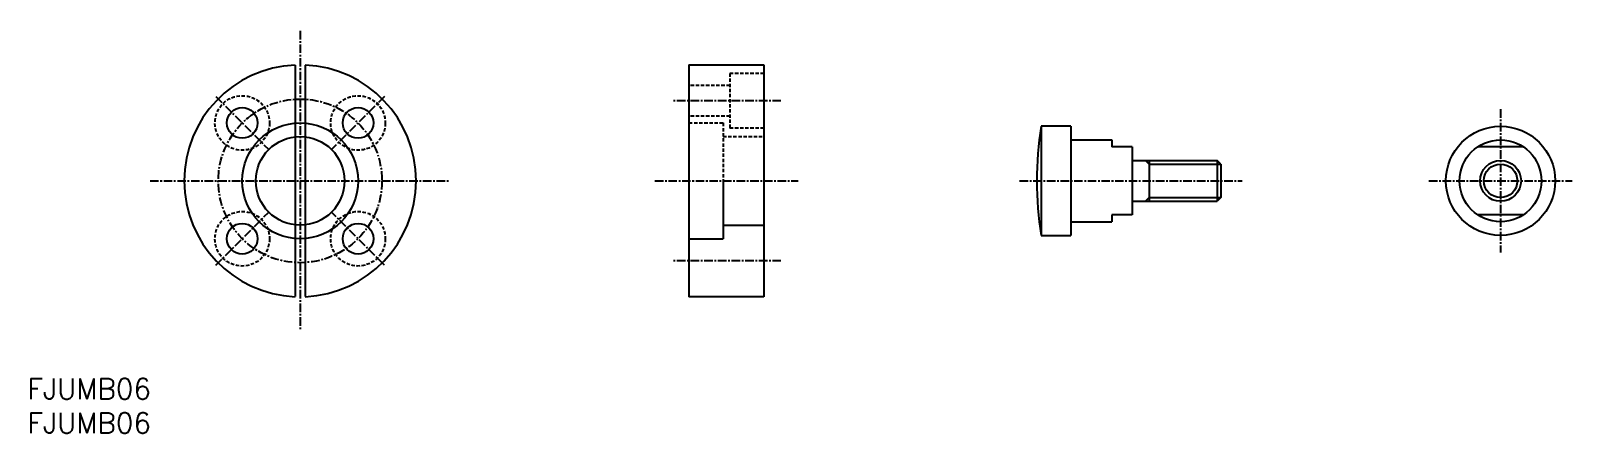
# Model space of a CAD drawing. Extents: x 1 to 227, y 0 to 59.
import ezdxf

# ---------------------------------------------------------------- set-up
doc = ezdxf.new("R2010")
doc.units = 0
doc.linetypes.add('CENTER', pattern=[2, 1.25, -0.25, 0.25, -0.25])
doc.linetypes.add('DASHED', pattern=[0.75, 0.5, -0.25])
doc.layers.get('0').update_dxf_attribs({"linetype": 'CONTINUOUS'})
doc.layers.add('CENTER', color=1, linetype='CENTER')
doc.styles.get("Standard").update_dxf_attribs({"font": 'txt.shx'})

# ---------------------------------------------------------------- blocks, each defined once
blk = doc.blocks.new('*U17')
at = {"color": 7, "linetype": 'CONTINUOUS'}
blk.add_text('FJUMB06', height=3, dxfattribs=at).set_placement((0, 0))
blk = doc.blocks.new('*U18')
at = {"color": 7, "linetype": 'CONTINUOUS'}
blk.add_text('FJUMB06', height=3, dxfattribs=at).set_placement((0, 5))

msp = doc.modelspace()

# ---------------------------------------------------------------- linework, layer by layer
at = {"color": 7, "linetype": 'CONTINUOUS'}
for p, q in [((39.25, 53.98), (39.25, 20.02)), ((40.75, 53.98), (40.75, 20.02)), ((97, 54), (97, 20)), ((97, 54), (108, 54)), ((108, 54), (108, 20)), ((148.64, 45), (148.64, 29)), ((153, 45), (148.64, 45)), ((153, 45), (153, 29)), ((153, 43), (159, 43)), ((159, 43), (159, 42)), ((162, 42), (159, 42)), ((162, 42), (162, 32)), ((219.32, 42), (212.68, 42)), ((162, 40), (174.46, 40)), ((164.5, 40), (164.5, 34)), ((174.46, 40), (174.46, 34)), ((175, 39.46), (174.46, 40)), ((175, 39.46), (175, 34.54)), ((102, 37), (102, 28.5)), ((162, 34), (174.46, 34)), ((175, 34.54), (174.46, 34)), ((162, 32), (159, 32)), ((159, 32), (159, 31)), ((219.32, 32), (212.68, 32)), ((102, 30.5), (108, 30.5)), ((153, 31), (159, 31)), ((153, 31), (153, 29)), ((97, 28.5), (102, 28.5)), ((148.64, 29), (153, 29)), ((108, 20), (97, 20))]:
    msp.add_line(p, q, dxfattribs=at)
at = {"color": 3, "linetype": 'DASHED'}
for p, q in [((103, 52.75), (103, 44.75)), ((108, 52.75), (103, 52.75)), ((103, 51), (97, 51)), ((103, 46.5), (97, 46.5)), ((97, 45.5), (102, 45.5)), ((102, 45.5), (102, 37)), ((102, 43.5), (108, 43.5)), ((108, 44.75), (103, 44.75))]:
    msp.add_line(p, q, dxfattribs=at)
at = {"color": 3, "linetype": 'CONTINUOUS'}
for p, q in [((164.5, 39.46), (163.96, 40)), ((164.5, 39.46), (175, 39.46)), ((164.5, 34.54), (163.96, 34)), ((164.5, 34.54), (175, 34.54))]:
    msp.add_line(p, q, dxfattribs=at)
at = {"color": 3, "linetype": 'DASHED'}
for centre in [(31.51, 45.49), (48.49, 45.49), (31.51, 28.51), (48.49, 28.51)]:
    msp.add_circle(centre, 4, dxfattribs=at)
at = {"color": 7, "linetype": 'CONTINUOUS'}
for centre, radius in [((31.51, 45.49), 2.25), ((48.49, 45.49), 2.25), ((40, 37), 8.5), ((40, 37), 6.5), ((216, 37), 8), ((216, 37), 6), ((216, 37), 2.46), ((31.51, 28.51), 2.25), ((48.49, 28.51), 2.25)]:
    msp.add_circle(centre, radius, dxfattribs=at)
at = {"color": 3, "linetype": 'CONTINUOUS'}
msp.add_circle((216, 37), 3, dxfattribs=at)
at = {"color": 7, "linetype": 'CONTINUOUS'}
for centre, radius, start, end in [((40, 37), 17, 92.5286, 267.4714), ((40, 37), 17, 272.5286, 87.4714), ((198, 37), 50, 170.7931, 189.2069)]:
    msp.add_arc(centre, radius, start, end, dxfattribs=at)
at = {"layer": 'CENTER', "color": 1, "linetype": 'CENTER'}
for p, q in [((40, 59), (40, 15)), ((27.63, 49.37), (35.4, 41.6)), ((52.37, 49.37), (44.6, 41.6)), ((110.5, 48.75), (94.5, 48.75)), ((216, 47.5), (216, 26.5)), ((18, 37), (62, 37)), ((92, 37), (113, 37)), ((145.48, 37), (178.13, 37)), ((205.5, 37), (226.5, 37)), ((27.63, 24.63), (35.4, 32.4)), ((52.37, 24.63), (44.6, 32.4)), ((110.5, 25.25), (94.5, 25.25))]:
    msp.add_line(p, q, dxfattribs=at)
msp.add_circle((40, 37), 12, dxfattribs=at)

# ---------------------------------------------------------------- block references
at = {"color": 7, "linetype": 'CONTINUOUS'}
for name in ['*U18', '*U17']:
    msp.add_blockref(name, (0, 0), dxfattribs=at)

doc.saveas('drawing.dxf')
